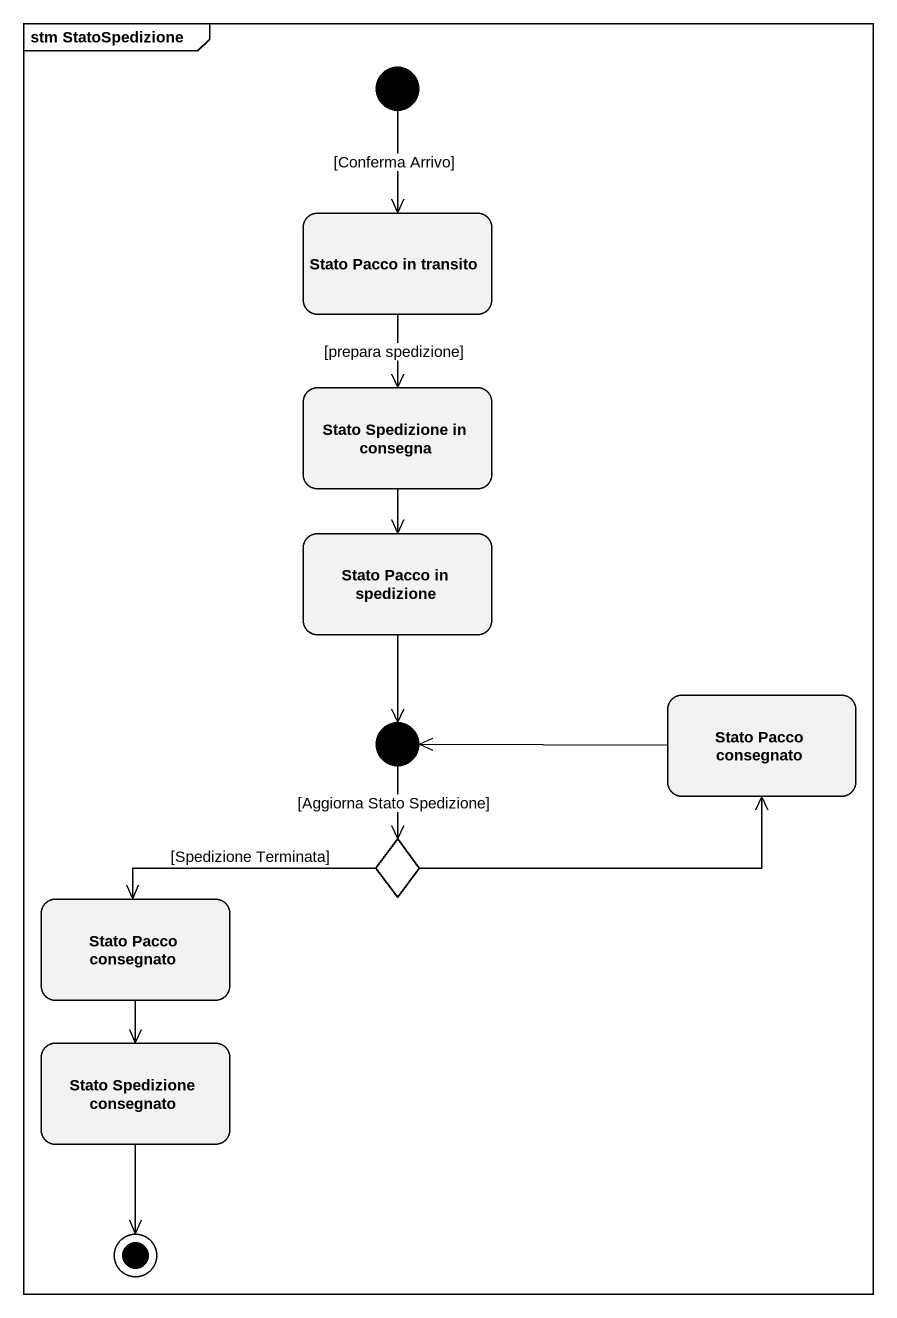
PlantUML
@startuml
mainframe stm StatoSpedizione
hide empty description
state initial1 <<start>>
state "Stato Pacco in transito" as Stato_Pacco_in_transito
state "Stato Spedizione in consegna" as Stato_Spedizione_in_consegna
state "Stato Pacco in spedizione" as Stato_Pacco_in_spedizione
state "Stato Pacco consegnato" as Stato_Pacco_consegnato
state initial2 <<start>>
state choice1 <<choice>>
state "Stato Pacco consegnato" as Stato_Pacco_consegnato_2
state "Stato Spedizione consegnato" as Stato_Spedizione_consegnato
initial1 --> Stato_Pacco_in_transito : [Conferma Arrivo]
Stato_Pacco_in_transito --> Stato_Spedizione_in_consegna : [prepara spedizione]
Stato_Spedizione_in_consegna --> Stato_Pacco_in_spedizione
Stato_Pacco_in_spedizione --> initial2
Stato_Pacco_consegnato -left-> initial2
initial2 --> choice1 : [Aggiorna Stato Spedizione]
choice1 -right-> Stato_Pacco_consegnato
choice1 -left-> Stato_Pacco_consegnato_2 : [Spedizione Terminata]
Stato_Pacco_consegnato_2 --> Stato_Spedizione_consegnato
Stato_Spedizione_consegnato --> [*]
@enduml
